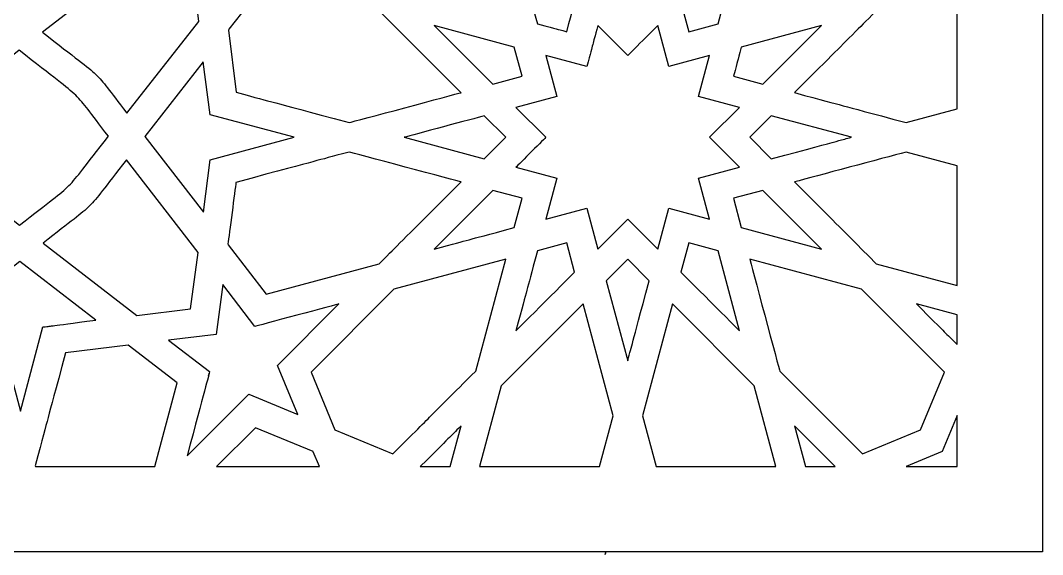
# Model space of a CAD drawing. Header units: millimetres. Extents: x -64 to 64, y -64 to 64.
# Drawn here: x 0 to 63.5, y -63.5 to -30.3 of the extents above; entities that cross this region are included whole.
import ezdxf

# ---------------------------------------------------------------- set-up
doc = ezdxf.new("R2010")
doc.units = ezdxf.units.MM
doc.header["$MEASUREMENT"] = 0
doc.layers.add('layer 1', color=7, linetype='Continuous')

msp = doc.modelspace()

# ---------------------------------------------------------------- linework, layer by layer
at = {"layer": 'layer 1', "color": 250}
for points, knots in [([(-63.5, 63.5), (-63.5, 58.4341), (-63.5, -58.5519), (-63.5, -63.3342), (-63.5, -63.3342), (-51.1634, -63.3342), (24.8624, -63.3342), (36.3756, -63.3342), (36.3756, -63.3342), (36.3756, -63.3342), (36.3312, -63.5), (36.3312, -63.5), (36.3312, -63.5), (36.3312, -63.5), (36.3315, -63.5), (36.3315, -63.5), (36.3315, -63.5), (36.3315, -63.5), (36.376, -63.3342), (36.376, -63.3342), (36.376, -63.3342), (39.6155, -63.3342), (60.3042, -63.3342), (63.5, -63.3342), (63.5, -63.3342), (63.5, -58.9044), (63.5, 59.0741), (63.5, 63.5), (63.5, 63.5), (61.6514, 63.5), (-60.1206, 63.5), (-63.5, 63.5)], [0, 0, 0, 0, 0.1111111, 0.1111111, 0.1111111, 0.1111111, 0.2222222, 0.2222222, 0.2222222, 0.2222222, 0.3333333, 0.3333333, 0.3333333, 0.3333333, 0.4444444, 0.4444444, 0.4444444, 0.4444444, 0.5555556, 0.5555556, 0.5555556, 0.5555556, 0.6666667, 0.6666667, 0.6666667, 0.6666667, 0.7777778, 0.7777778, 0.7777778, 0.7777778, 1, 1, 1, 1]), ([(32.1179, -30.5526), (31.5687, -28.5051), (31.822, -29.4488), (30.7852, -25.5845), (30.7852, -25.5845), (30.7852, -25.5845), (34.4269, -29.222), (34.4269, -29.222), (34.4269, -29.222), (34.2586, -29.85), (34.3588, -29.4764), (33.9393, -31.0399), (33.9393, -31.0399), (33.1685, -30.8339), (33.559, -30.9382), (32.1179, -30.5526)], [0, 0, 0, 0, 0.2, 0.2, 0.2, 0.2, 0.4, 0.4, 0.4, 0.4, 0.6, 0.6, 0.6, 0.6, 1, 1, 1, 1]), ([(41.0337, -29.2216), (41.0337, -29.2216), (44.6754, -25.5841), (44.6754, -25.5841), (44.6754, -25.5841), (44.6754, -25.5841), (43.3423, -30.553), (43.3423, -30.553), (43.3423, -30.553), (43.3423, -30.553), (41.5216, -31.0402), (41.5216, -31.0402), (41.5216, -31.0402), (41.5216, -31.0402), (41.0337, -29.2216), (41.0337, -29.2216)], [0, 0, 0, 0, 0.2, 0.2, 0.2, 0.2, 0.4, 0.4, 0.4, 0.4, 0.6, 0.6, 0.6, 0.6, 1, 1, 1, 1]), ([(1.3695, -31.0723), (1.3695, -31.0723), (7.1942, -26.5811), (7.1942, -26.5811), (7.1942, -26.5811), (7.1942, -26.5811), (10.6606, -27.0372), (10.6606, -27.0372), (10.6606, -27.0372), (10.6606, -27.0372), (11.0748, -30.3995), (11.0748, -30.3995), (11.0748, -30.3995), (11.0748, -30.3995), (11.0748, -30.3999), (11.0748, -30.3999), (11.0748, -30.3999), (11.0748, -30.3999), (6.6008, -36.0896), (6.6008, -36.0896), (6.6008, -36.0896), (4.3395, -33.165), (5.4924, -34.3063), (1.3695, -31.0723)], [0, 0, 0, 0, 0.1428571, 0.1428571, 0.1428571, 0.1428571, 0.2857143, 0.2857143, 0.2857143, 0.2857143, 0.4285714, 0.4285714, 0.4285714, 0.4285714, 0.5714286, 0.5714286, 0.5714286, 0.5714286, 0.7142857, 0.7142857, 0.7142857, 0.7142857, 1, 1, 1, 1]), ([(13.3964, -34.8036), (13.3964, -34.8036), (12.9205, -30.9368), (12.9205, -30.9368), (12.9205, -30.9368), (12.9205, -30.9368), (12.9402, -30.9117), (12.9402, -30.9117), (12.9402, -30.9117), (12.9402, -30.9117), (12.9374, -30.8871), (12.9374, -30.8871), (12.9374, -30.8871), (12.9374, -30.8871), (15.3024, -27.879), (15.3024, -27.879), (15.3024, -27.879), (15.4372, -27.915), (22.1216, -29.7035), (22.2878, -29.7483), (22.2878, -29.7483), (22.2878, -29.7483), (27.3724, -34.8266), (27.3724, -34.8266), (27.3724, -34.8266), (27.039, -34.9158), (20.7349, -36.6028), (20.4272, -36.685), (20.4272, -36.685), (15.0019, -35.2333), (16.0546, -35.5148), (13.3964, -34.8036)], [0, 0, 0, 0, 0.1111111, 0.1111111, 0.1111111, 0.1111111, 0.2222222, 0.2222222, 0.2222222, 0.2222222, 0.3333333, 0.3333333, 0.3333333, 0.3333333, 0.4444444, 0.4444444, 0.4444444, 0.4444444, 0.5555556, 0.5555556, 0.5555556, 0.5555556, 0.6666667, 0.6666667, 0.6666667, 0.6666667, 0.7777778, 0.7777778, 0.7777778, 0.7777778, 1, 1, 1, 1]), ([(55.0337, -36.685), (50.1996, -35.3913), (51.7384, -35.8031), (48.0886, -34.8262), (48.0886, -34.8262), (52.3956, -30.5245), (51.6925, -31.2265), (53.1724, -29.7487), (53.1724, -29.7487), (53.1724, -29.7487), (58.2016, -28.4025), (58.2016, -28.4025), (58.2016, -28.4025), (58.2016, -28.4025), (58.2016, -35.837), (58.2016, -35.837), (58.2016, -35.837), (58.2016, -35.837), (55.0337, -36.685), (55.0337, -36.685)], [0, 0, 0, 0, 0.1666667, 0.1666667, 0.1666667, 0.1666667, 0.3333333, 0.3333333, 0.3333333, 0.3333333, 0.5, 0.5, 0.5, 0.5, 0.6666667, 0.6666667, 0.6666667, 0.6666667, 1, 1, 1, 1]), ([(29.343, -34.2992), (29.343, -34.2992), (25.7009, -30.6616), (25.7009, -30.6616), (25.7009, -30.6616), (25.7009, -30.6616), (30.6761, -31.9931), (30.6761, -31.9931), (30.6761, -31.9931), (30.6761, -31.9931), (31.164, -33.812), (31.164, -33.812), (31.164, -33.812), (31.164, -33.812), (29.343, -34.2992), (29.343, -34.2992)], [0, 0, 0, 0, 0.2, 0.2, 0.2, 0.2, 0.4, 0.4, 0.4, 0.4, 0.6, 0.6, 0.6, 0.6, 1, 1, 1, 1]), ([(40.2724, -41.9961), (40.2724, -41.9961), (39.5915, -44.5343), (39.5915, -44.5343), (39.5915, -44.5343), (39.5915, -44.5343), (37.7303, -42.6762), (37.7303, -42.6762), (37.7303, -42.6762), (37.7303, -42.6762), (35.869, -44.5346), (35.869, -44.5346), (35.869, -44.5346), (35.869, -44.5346), (35.1878, -41.9961), (35.1878, -41.9961), (35.1878, -41.9961), (35.1878, -41.9961), (32.6461, -42.6762), (32.6461, -42.6762), (32.6461, -42.6762), (32.6461, -42.6762), (32.6461, -42.6759), (32.6461, -42.6759), (32.6461, -42.6759), (32.6461, -42.6759), (32.6457, -42.6759), (32.6457, -42.6759), (32.6457, -42.6759), (32.6457, -42.6759), (33.3269, -40.1369), (33.3269, -40.1369), (33.3269, -40.1369), (33.3269, -40.1369), (30.7844, -39.4568), (30.7844, -39.4568), (30.7844, -39.4568), (30.946, -39.2956), (32.6454, -37.598), (32.6454, -37.598), (32.6454, -37.598), (32.6454, -37.598), (30.7852, -35.74), (30.7852, -35.74), (30.7852, -35.74), (30.7852, -35.74), (33.3269, -35.0594), (33.3269, -35.0594), (33.3269, -35.0594), (33.3269, -35.0594), (33.3266, -35.0591), (33.3266, -35.0591), (33.3266, -35.0591), (33.3266, -35.0591), (33.3269, -35.0591), (33.3269, -35.0591), (33.3269, -35.0591), (33.3269, -35.0591), (32.6457, -32.52), (32.6457, -32.52), (32.6457, -32.52), (32.6457, -32.52), (35.1878, -33.2002), (35.1878, -33.2002), (35.1878, -33.2002), (35.6415, -31.5108), (35.4813, -32.108), (35.8687, -30.6623), (35.8687, -30.6623), (35.8687, -30.6623), (35.869, -30.6623), (35.869, -30.6623), (35.869, -30.6623), (35.869, -30.6623), (35.8694, -30.6616), (35.8694, -30.6616), (35.8694, -30.6616), (35.8694, -30.6616), (37.7299, -32.52), (37.7299, -32.52), (37.7299, -32.52), (37.7324, -32.5177), (39.5891, -30.6634), (39.5912, -30.6614), (39.5912, -30.6614), (39.5912, -30.6614), (40.2724, -33.2002), (40.2724, -33.2002), (40.2724, -33.2002), (40.2724, -33.2002), (40.2731, -33.2002), (40.2731, -33.2002), (40.2731, -33.2002), (40.2731, -33.2002), (40.2731, -33.2002), (40.2731, -33.2002), (40.2731, -33.2002), (40.2731, -33.2002), (42.8149, -32.52), (42.8149, -32.52), (42.8149, -32.52), (42.8149, -32.52), (42.134, -35.0591), (42.134, -35.0591), (42.134, -35.0591), (42.134, -35.0591), (44.6761, -35.7391), (44.6761, -35.7391), (44.6761, -35.7391), (44.6761, -35.7391), (42.8152, -37.598), (42.8152, -37.598), (42.8152, -37.598), (42.8152, -37.598), (44.6758, -39.4564), (44.6758, -39.4564), (44.6758, -39.4564), (44.6758, -39.4564), (44.6758, -39.4568), (44.6758, -39.4568), (44.6758, -39.4568), (44.6758, -39.4568), (42.134, -40.1369), (42.134, -40.1369), (42.134, -40.1369), (42.134, -40.1369), (42.8152, -42.6762), (42.8152, -42.6762), (42.8152, -42.6762), (42.8152, -42.6762), (40.2724, -41.9961), (40.2724, -41.9961)], [0, 0, 0, 0, 0.0294118, 0.0294118, 0.0294118, 0.0294118, 0.0588235, 0.0588235, 0.0588235, 0.0588235, 0.0882353, 0.0882353, 0.0882353, 0.0882353, 0.1176471, 0.1176471, 0.1176471, 0.1176471, 0.1470588, 0.1470588, 0.1470588, 0.1470588, 0.1764706, 0.1764706, 0.1764706, 0.1764706, 0.2058824, 0.2058824, 0.2058824, 0.2058824, 0.2352941, 0.2352941, 0.2352941, 0.2352941, 0.2647059, 0.2647059, 0.2647059, 0.2647059, 0.2941176, 0.2941176, 0.2941176, 0.2941176, 0.3235294, 0.3235294, 0.3235294, 0.3235294, 0.3529412, 0.3529412, 0.3529412, 0.3529412, 0.3823529, 0.3823529, 0.3823529, 0.3823529, 0.4117647, 0.4117647, 0.4117647, 0.4117647, 0.4411765, 0.4411765, 0.4411765, 0.4411765, 0.4705882, 0.4705882, 0.4705882, 0.4705882, 0.5, 0.5, 0.5, 0.5, 0.5294118, 0.5294118, 0.5294118, 0.5294118, 0.5588235, 0.5588235, 0.5588235, 0.5588235, 0.5882353, 0.5882353, 0.5882353, 0.5882353, 0.6176471, 0.6176471, 0.6176471, 0.6176471, 0.6470588, 0.6470588, 0.6470588, 0.6470588, 0.6764706, 0.6764706, 0.6764706, 0.6764706, 0.7058824, 0.7058824, 0.7058824, 0.7058824, 0.7352941, 0.7352941, 0.7352941, 0.7352941, 0.7647059, 0.7647059, 0.7647059, 0.7647059, 0.7941176, 0.7941176, 0.7941176, 0.7941176, 0.8235294, 0.8235294, 0.8235294, 0.8235294, 0.8529412, 0.8529412, 0.8529412, 0.8529412, 0.8823529, 0.8823529, 0.8823529, 0.8823529, 0.9117647, 0.9117647, 0.9117647, 0.9117647, 0.9411765, 0.9411765, 0.9411765, 0.9411765, 1, 1, 1, 1]), ([(46.1176, -34.2992), (46.1176, -34.2992), (44.2965, -33.812), (44.2965, -33.812), (44.2965, -33.812), (44.6056, -32.6605), (44.4952, -33.0722), (44.7848, -31.9931), (44.7848, -31.9931), (44.7848, -31.9931), (49.76, -30.6616), (49.76, -30.6616), (49.76, -30.6616), (49.7117, -30.71), (46.167, -34.2497), (46.1176, -34.2992)], [0, 0, 0, 0, 0.2, 0.2, 0.2, 0.2, 0.4, 0.4, 0.4, 0.4, 0.6, 0.6, 0.6, 0.6, 1, 1, 1, 1]), ([(-5.4416, -37.5356), (-2.594, -33.8522), (-3.8146, -35.0693), (-0.084, -32.1928), (-0.084, -32.1928), (4.2855, -35.6193), (3.0748, -34.4435), (5.4642, -37.5349), (5.4642, -37.5349), (2.4797, -41.3315), (3.7377, -40.0745), (-0.0522, -43.0463), (-0.0522, -43.0463), (-3.3524, -40.5016), (-2.1262, -41.753), (-5.4416, -37.5356)], [0, 0, 0, 0, 0.2, 0.2, 0.2, 0.2, 0.4, 0.4, 0.4, 0.4, 0.6, 0.6, 0.6, 0.6, 1, 1, 1, 1]), ([(11.3647, -42.2519), (11.3647, -42.2519), (7.7262, -37.5451), (7.7262, -37.5451), (7.7262, -37.5451), (7.7262, -37.5451), (7.7262, -37.5451), (7.7262, -37.5451), (7.7262, -37.5451), (7.7262, -37.5451), (7.7258, -37.5448), (7.7258, -37.5448), (7.7258, -37.5448), (7.7258, -37.5448), (11.3616, -32.9198), (11.3616, -32.9198), (11.3616, -32.9198), (11.3616, -32.9198), (11.7944, -36.2013), (11.7944, -36.2013), (11.7944, -36.2013), (11.7944, -36.2013), (17.0152, -37.5984), (17.0152, -37.5984), (17.0152, -37.5984), (17.0152, -37.5984), (11.7944, -38.995), (11.7944, -38.995), (11.7944, -38.995), (11.7944, -38.995), (11.3647, -42.2519), (11.3647, -42.2519)], [0, 0, 0, 0, 0.1111111, 0.1111111, 0.1111111, 0.1111111, 0.2222222, 0.2222222, 0.2222222, 0.2222222, 0.3333333, 0.3333333, 0.3333333, 0.3333333, 0.4444444, 0.4444444, 0.4444444, 0.4444444, 0.5555556, 0.5555556, 0.5555556, 0.5555556, 0.6666667, 0.6666667, 0.6666667, 0.6666667, 0.7777778, 0.7777778, 0.7777778, 0.7777778, 1, 1, 1, 1]), ([(23.839, -37.598), (24.3918, -37.4501), (28.1584, -36.4426), (28.8149, -36.2669), (28.8149, -36.2669), (28.8149, -36.2669), (30.148, -37.598), (30.148, -37.598), (30.148, -37.598), (30.148, -37.598), (28.8145, -38.9295), (28.8145, -38.9295), (28.8145, -38.9295), (28.8145, -38.9295), (23.839, -37.598), (23.839, -37.598)], [0, 0, 0, 0, 0.2, 0.2, 0.2, 0.2, 0.4, 0.4, 0.4, 0.4, 0.6, 0.6, 0.6, 0.6, 1, 1, 1, 1]), ([(45.3125, -37.598), (45.3125, -37.598), (46.6457, -36.2666), (46.6457, -36.2666), (46.6457, -36.2666), (46.6457, -36.2666), (51.6213, -37.598), (51.6213, -37.598), (51.6213, -37.598), (50.9016, -37.7906), (51.4597, -37.6414), (46.6457, -38.9295), (46.6457, -38.9295), (46.6457, -38.9295), (45.3125, -37.598), (45.3125, -37.598)], [0, 0, 0, 0, 0.2, 0.2, 0.2, 0.2, 0.4, 0.4, 0.4, 0.4, 0.6, 0.6, 0.6, 0.6, 1, 1, 1, 1]), ([(15.2658, -47.3265), (15.2658, -47.3265), (12.9032, -44.2704), (12.9032, -44.2704), (12.9032, -44.2704), (12.9032, -44.2704), (12.9064, -44.2458), (12.9064, -44.2458), (12.9064, -44.2458), (12.9064, -44.2458), (12.887, -44.2211), (12.887, -44.2211), (12.887, -44.2211), (12.966, -43.6228), (13.3265, -40.8859), (13.3914, -40.3941), (13.3914, -40.3941), (19.1639, -38.8489), (18.0033, -39.1597), (20.4265, -38.5109), (20.4265, -38.5109), (20.519, -38.5358), (27.2891, -40.3476), (27.372, -40.3698), (27.372, -40.3698), (23.065, -44.6716), (23.7681, -43.9695), (22.2878, -45.4477), (22.2878, -45.4477), (22.2878, -45.4477), (15.2658, -47.3265), (15.2658, -47.3265)], [0, 0, 0, 0, 0.1111111, 0.1111111, 0.1111111, 0.1111111, 0.2222222, 0.2222222, 0.2222222, 0.2222222, 0.3333333, 0.3333333, 0.3333333, 0.3333333, 0.4444444, 0.4444444, 0.4444444, 0.4444444, 0.5555556, 0.5555556, 0.5555556, 0.5555556, 0.6666667, 0.6666667, 0.6666667, 0.6666667, 0.7777778, 0.7777778, 0.7777778, 0.7777778, 1, 1, 1, 1]), ([(58.2016, -46.7939), (58.2016, -46.7939), (53.1728, -45.4477), (53.1728, -45.4477), (53.1728, -45.4477), (50.4077, -42.6865), (51.4541, -43.7311), (48.0878, -40.3693), (48.0878, -40.3693), (49.4288, -40.0106), (53.5185, -38.9166), (55.0337, -38.5109), (55.0337, -38.5109), (55.0337, -38.5109), (58.2016, -39.3587), (58.2016, -39.3587), (58.2016, -39.3587), (58.2016, -39.3587), (58.2016, -46.7939), (58.2016, -46.7939)], [0, 0, 0, 0, 0.1666667, 0.1666667, 0.1666667, 0.1666667, 0.3333333, 0.3333333, 0.3333333, 0.3333333, 0.5, 0.5, 0.5, 0.5, 0.6666667, 0.6666667, 0.6666667, 0.6666667, 1, 1, 1, 1]), ([(6.5895, -38.9908), (6.5895, -38.9908), (11.0363, -44.7424), (11.0363, -44.7424), (11.0363, -44.7424), (11.0363, -44.7424), (10.5745, -48.2448), (10.5745, -48.2448), (10.5745, -48.2448), (10.5745, -48.2448), (7.2231, -48.6565), (7.2231, -48.6565), (7.2231, -48.6565), (7.2231, -48.6565), (1.4023, -44.1678), (1.4023, -44.1678), (1.4023, -44.1678), (4.9791, -41.3625), (3.7959, -42.5436), (6.5895, -38.9908)], [0, 0, 0, 0, 0.1666667, 0.1666667, 0.1666667, 0.1666667, 0.3333333, 0.3333333, 0.3333333, 0.3333333, 0.5, 0.5, 0.5, 0.5, 0.6666667, 0.6666667, 0.6666667, 0.6666667, 1, 1, 1, 1]), ([(25.7002, -44.5346), (25.7002, -44.5346), (29.3423, -40.8971), (29.3423, -40.8971), (29.3423, -40.8971), (29.3423, -40.8971), (31.164, -41.3844), (31.164, -41.3844), (31.164, -41.3844), (31.164, -41.3844), (30.6761, -43.2029), (30.6761, -43.2029), (30.6761, -43.2029), (27.202, -44.1329), (28.3263, -43.8319), (25.7002, -44.5346)], [0, 0, 0, 0, 0.2, 0.2, 0.2, 0.2, 0.4, 0.4, 0.4, 0.4, 0.6, 0.6, 0.6, 0.6, 1, 1, 1, 1]), ([(44.2965, -41.384), (44.2965, -41.384), (46.1176, -40.8969), (46.1176, -40.8969), (46.1176, -40.8969), (46.1176, -40.8969), (49.76, -44.5346), (49.76, -44.5346), (49.76, -44.5346), (49.76, -44.5346), (44.7848, -43.2033), (44.7848, -43.2033), (44.7848, -43.2033), (44.7848, -43.2033), (44.2965, -41.384), (44.2965, -41.384)], [0, 0, 0, 0, 0.2, 0.2, 0.2, 0.2, 0.4, 0.4, 0.4, 0.4, 0.6, 0.6, 0.6, 0.6, 1, 1, 1, 1]), ([(30.7848, -49.6126), (31.6174, -46.5085), (31.3076, -47.6635), (32.1179, -44.6433), (32.1179, -44.6433), (32.1179, -44.6433), (33.939, -44.1558), (33.939, -44.1558), (33.939, -44.1558), (33.939, -44.1558), (34.4269, -45.9744), (34.4269, -45.9744), (34.4269, -45.9744), (34.3136, -46.0875), (30.8889, -49.5085), (30.7848, -49.6126)], [0, 0, 0, 0, 0.2, 0.2, 0.2, 0.2, 0.4, 0.4, 0.4, 0.4, 0.6, 0.6, 0.6, 0.6, 1, 1, 1, 1]), ([(44.6758, -49.6126), (44.6267, -49.5632), (41.0559, -45.9966), (41.0337, -45.9744), (41.0337, -45.9744), (41.0337, -45.9744), (41.5212, -44.1558), (41.5212, -44.1558), (41.5212, -44.1558), (41.5212, -44.1558), (43.343, -44.6433), (43.343, -44.6433), (43.343, -44.6433), (43.343, -44.6433), (44.6758, -49.6126), (44.6758, -49.6126)], [0, 0, 0, 0, 0.2, 0.2, 0.2, 0.2, 0.4, 0.4, 0.4, 0.4, 0.6, 0.6, 0.6, 0.6, 1, 1, 1, 1]), ([(-1.3991, -49.3765), (-1.4192, -49.3737), (-4.6683, -48.9465), (-4.6884, -48.9441), (-4.6884, -48.9441), (-4.6884, -48.9441), (-0.0416, -45.3003), (-0.0416, -45.3003), (-0.0416, -45.3003), (-0.0416, -45.3003), (4.6849, -48.945), (4.6849, -48.945), (4.6849, -48.945), (1.5169, -49.3613), (2.1594, -49.2785), (1.4002, -49.372), (1.4002, -49.372), (1.4002, -49.372), (0, -54.5906), (0, -54.5906), (0, -54.5906), (0, -54.5906), (-1.3991, -49.3765), (-1.3991, -49.3765)], [0, 0, 0, 0, 0.1428571, 0.1428571, 0.1428571, 0.1428571, 0.2857143, 0.2857143, 0.2857143, 0.2857143, 0.4285714, 0.4285714, 0.4285714, 0.4285714, 0.5714286, 0.5714286, 0.5714286, 0.5714286, 0.7142857, 0.7142857, 0.7142857, 0.7142857, 1, 1, 1, 1]), ([(23.1362, -57.2506), (23.1362, -57.2506), (19.5411, -55.764), (19.5411, -55.764), (19.5411, -55.764), (19.5411, -55.764), (18.052, -52.1729), (18.052, -52.1729), (18.052, -52.1729), (18.052, -52.1729), (23.2022, -47.0291), (23.2022, -47.0291), (23.2022, -47.0291), (23.2022, -47.0291), (30.1477, -45.1707), (30.1477, -45.1707), (30.1477, -45.1707), (30.1477, -45.1707), (28.2868, -52.1071), (28.2868, -52.1071), (28.2868, -52.1071), (25.1252, -55.2644), (26.295, -54.0964), (23.1362, -57.2506)], [0, 0, 0, 0, 0.1428571, 0.1428571, 0.1428571, 0.1428571, 0.2857143, 0.2857143, 0.2857143, 0.2857143, 0.4285714, 0.4285714, 0.4285714, 0.4285714, 0.5714286, 0.5714286, 0.5714286, 0.5714286, 0.7142857, 0.7142857, 0.7142857, 0.7142857, 1, 1, 1, 1]), ([(39.0634, -46.502), (37.8933, -50.8638), (38.033, -50.3421), (37.7303, -51.471), (37.7303, -51.471), (37.7303, -51.471), (36.3971, -46.5018), (36.3971, -46.5018), (36.3971, -46.5018), (36.3971, -46.5018), (37.7303, -45.1703), (37.7303, -45.1703), (37.7303, -45.1703), (37.7303, -45.1703), (39.0634, -46.502), (39.0634, -46.502)], [0, 0, 0, 0, 0.2, 0.2, 0.2, 0.2, 0.4, 0.4, 0.4, 0.4, 0.6, 0.6, 0.6, 0.6, 1, 1, 1, 1]), ([(55.9195, -55.7633), (55.9195, -55.7633), (52.324, -57.2506), (52.324, -57.2506), (52.324, -57.2506), (52.324, -57.2506), (47.1734, -52.1071), (47.1734, -52.1071), (47.1734, -52.1071), (47.1734, -52.1071), (45.3125, -45.1714), (45.3125, -45.1703), (45.3125, -45.1703), (45.3125, -45.1703), (52.2584, -47.0295), (52.2584, -47.0295), (52.2584, -47.0295), (52.2584, -47.0295), (57.4082, -52.1727), (57.4082, -52.1727), (57.4082, -52.1727), (57.4082, -52.1727), (55.9195, -55.7633), (55.9195, -55.7633)], [0, 0, 0, 0, 0.1428571, 0.1428571, 0.1428571, 0.1428571, 0.2857143, 0.2857143, 0.2857143, 0.2857143, 0.4285714, 0.4285714, 0.4285714, 0.4285714, 0.5714286, 0.5714286, 0.5714286, 0.5714286, 0.7142857, 0.7142857, 0.7142857, 0.7142857, 1, 1, 1, 1]), ([(10.3583, -57.3621), (12.5084, -49.3452), (11.4117, -53.4458), (11.7517, -52.1448), (11.7517, -52.1448), (11.7517, -52.1448), (9.2047, -50.1933), (9.2047, -50.1933), (9.2047, -50.1933), (9.2047, -50.1933), (12.1694, -49.8299), (12.1694, -49.8299), (12.1694, -49.8299), (12.1694, -49.8299), (12.5765, -46.7455), (12.5765, -46.7455), (12.5765, -46.7455), (12.5765, -46.7455), (14.5694, -49.3391), (14.5694, -49.3391), (14.5694, -49.3391), (14.5704, -49.3387), (19.7898, -47.9421), (19.7898, -47.9421), (19.7898, -47.9421), (19.7898, -47.9421), (15.9685, -51.7586), (15.9685, -51.7586), (15.9685, -51.7586), (15.9685, -51.7586), (17.2328, -54.8086), (17.2328, -54.8086), (17.2328, -54.8086), (17.2328, -54.8086), (14.1792, -53.5456), (14.1792, -53.5456), (14.1792, -53.5456), (14.1792, -53.5456), (10.3583, -57.3621), (10.3583, -57.3621)], [0, 0, 0, 0, 0.0909091, 0.0909091, 0.0909091, 0.0909091, 0.1818182, 0.1818182, 0.1818182, 0.1818182, 0.2727273, 0.2727273, 0.2727273, 0.2727273, 0.3636364, 0.3636364, 0.3636364, 0.3636364, 0.4545455, 0.4545455, 0.4545455, 0.4545455, 0.5454545, 0.5454545, 0.5454545, 0.5454545, 0.6363636, 0.6363636, 0.6363636, 0.6363636, 0.7272727, 0.7272727, 0.7272727, 0.7272727, 0.8181818, 0.8181818, 0.8181818, 0.8181818, 1, 1, 1, 1]), ([(28.5224, -58.0428), (28.5224, -58.0428), (29.8704, -53.02), (29.8704, -53.02), (29.8704, -53.02), (32.4676, -50.4264), (33.2578, -49.6376), (34.955, -47.9429), (34.955, -47.9429), (34.955, -47.9429), (36.8162, -54.8796), (36.8162, -54.8796), (36.8162, -54.8796), (36.8162, -54.8796), (35.9671, -58.0428), (35.9671, -58.0428), (35.9671, -58.0428), (35.9671, -58.0428), (28.5224, -58.0428), (28.5224, -58.0428)], [0, 0, 0, 0, 0.1666667, 0.1666667, 0.1666667, 0.1666667, 0.3333333, 0.3333333, 0.3333333, 0.3333333, 0.5, 0.5, 0.5, 0.5, 0.6666667, 0.6666667, 0.6666667, 0.6666667, 1, 1, 1, 1]), ([(40.5059, -47.9429), (40.5059, -47.9429), (45.5902, -53.0204), (45.5902, -53.0204), (45.5902, -53.0204), (45.5902, -53.0204), (46.9378, -58.0428), (46.9378, -58.0428), (46.9378, -58.0428), (46.9378, -58.0428), (39.4935, -58.0428), (39.4935, -58.0428), (39.4935, -58.0428), (39.4935, -58.0428), (38.6447, -54.8796), (38.6447, -54.8796), (38.6447, -54.8796), (38.6447, -54.8796), (40.5059, -47.9429), (40.5059, -47.9429)], [0, 0, 0, 0, 0.1666667, 0.1666667, 0.1666667, 0.1666667, 0.3333333, 0.3333333, 0.3333333, 0.3333333, 0.5, 0.5, 0.5, 0.5, 0.6666667, 0.6666667, 0.6666667, 0.6666667, 1, 1, 1, 1]), ([(58.2016, -50.4705), (57.1616, -49.4316), (57.6957, -49.9653), (55.6705, -47.9421), (55.6705, -47.9421), (55.6705, -47.9421), (58.2016, -48.6195), (58.2016, -48.6195), (58.2016, -48.6195), (58.2016, -48.6195), (58.2016, -50.4705), (58.2016, -50.4705)], [0, 0, 0, 0, 0.25, 0.25, 0.25, 0.25, 0.5, 0.5, 0.5, 0.5, 1, 1, 1, 1]), ([(0.9264, -58.0428), (0.9264, -58.0428), (0.9144, -57.9978), (0.9144, -57.9978), (0.9144, -57.9978), (1.8831, -54.3859), (1.4711, -55.922), (2.7979, -50.9771), (2.7979, -50.9771), (2.7979, -50.9771), (6.6993, -50.4981), (6.6993, -50.4981), (6.6993, -50.4981), (6.6993, -50.4981), (9.742, -52.844), (9.742, -52.844), (9.742, -52.844), (9.742, -52.844), (8.3467, -58.0428), (8.3467, -58.0428), (8.3467, -58.0428), (8.3467, -58.0428), (0.9264, -58.0428), (0.9264, -58.0428)], [0, 0, 0, 0, 0.1428571, 0.1428571, 0.1428571, 0.1428571, 0.2857143, 0.2857143, 0.2857143, 0.2857143, 0.4285714, 0.4285714, 0.4285714, 0.4285714, 0.5714286, 0.5714286, 0.5714286, 0.5714286, 0.7142857, 0.7142857, 0.7142857, 0.7142857, 1, 1, 1, 1]), ([(58.2016, -58.0428), (58.2016, -58.0428), (55.0231, -58.0428), (55.0231, -58.0428), (55.0231, -58.0428), (55.0231, -58.0428), (57.271, -57.1133), (57.271, -57.1133), (57.271, -57.1133), (57.271, -57.1133), (58.2016, -54.8689), (58.2016, -54.8689), (58.2016, -54.8689), (58.2016, -54.8689), (58.2016, -58.0428), (58.2016, -58.0428)], [0, 0, 0, 0, 0.2, 0.2, 0.2, 0.2, 0.4, 0.4, 0.4, 0.4, 0.6, 0.6, 0.6, 0.6, 1, 1, 1, 1]), ([(12.174, -58.0428), (12.174, -58.0428), (14.5937, -55.6263), (14.5937, -55.6263), (14.5937, -55.6263), (14.5937, -55.6263), (18.1882, -57.1133), (18.1882, -57.1133), (18.1882, -57.1133), (18.1882, -57.1133), (18.1885, -57.1136), (18.1885, -57.1136), (18.1885, -57.1136), (18.1885, -57.1136), (18.1896, -57.114), (18.1896, -57.114), (18.1896, -57.114), (18.1896, -57.114), (18.5748, -58.0428), (18.5748, -58.0428), (18.5748, -58.0428), (18.5748, -58.0428), (12.174, -58.0428), (12.174, -58.0428)], [0, 0, 0, 0, 0.1428571, 0.1428571, 0.1428571, 0.1428571, 0.2857143, 0.2857143, 0.2857143, 0.2857143, 0.4285714, 0.4285714, 0.4285714, 0.4285714, 0.5714286, 0.5714286, 0.5714286, 0.5714286, 0.7142857, 0.7142857, 0.7142857, 0.7142857, 1, 1, 1, 1]), ([(27.3727, -55.5146), (27.3727, -55.5146), (26.6943, -58.0428), (26.6943, -58.0428), (26.6943, -58.0428), (26.6943, -58.0428), (24.8412, -58.0428), (24.8412, -58.0428), (24.8412, -58.0428), (27.1494, -55.7375), (26.5391, -56.347), (27.3727, -55.5146)], [0, 0, 0, 0, 0.25, 0.25, 0.25, 0.25, 0.5, 0.5, 0.5, 0.5, 1, 1, 1, 1]), ([(48.7662, -58.0428), (48.7662, -58.0428), (48.0875, -55.5141), (48.0875, -55.5141), (48.0875, -55.5141), (48.0875, -55.5141), (50.6194, -58.0428), (50.6194, -58.0428), (50.6194, -58.0428), (50.6194, -58.0428), (48.7662, -58.0428), (48.7662, -58.0428)], [0, 0, 0, 0, 0.25, 0.25, 0.25, 0.25, 0.5, 0.5, 0.5, 0.5, 1, 1, 1, 1])]:
    msp.add_open_spline(points, degree=3, knots=knots, dxfattribs=at)

doc.saveas('drawing.dxf')
